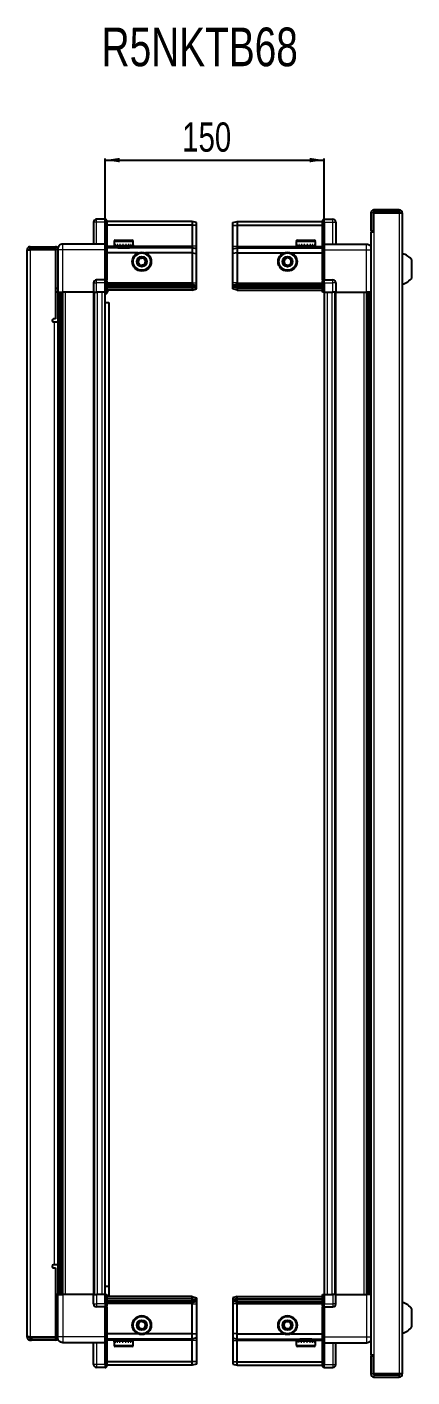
# Model space of a CAD drawing. Header units: millimetres. Extents: x 899 to 2763, y 642 to 2019.
# Drawn here: x 1712 to 1975, y 1094 to 2019 of the extents above; entities that cross this region are included whole.
import ezdxf

# ---------------------------------------------------------------- set-up
doc = ezdxf.new("R2010")
doc.units = ezdxf.units.MM
doc.layers.add('FORMAT', color=7, linetype='Continuous')
doc.styles.add('SLDTEXTSTYLE0', font='TXT', dxfattribs={"width": 0.75})
doc.dimstyles.new('SLDDIMSTYLE0', dxfattribs={"dimtxt": 20, "dimasz": 10, "dimexe": 0, "dimexo": 0.0625, "dimgap": 5, "dimtad": 2, "dimdec": 1, "dimrnd": 1e-09, "dimzin": 12, "dimdsep": 46, "dimtxsty": 'SLDTEXTSTYLE0', "dimsah": 1, "dimcen": 0.09, "dimadec": 0, "dimazin": 3, "dimtfac": 1, "dimtofl": 0, "dimtmove": 0, "dimatfit": 3, "dimfxl": 0, "dimfrac": 2, "dimtolj": 1, "dimtzin": 12, "dimarcsym": 0})

# ---------------------------------------------------------------- blocks, each defined once
blk = doc.blocks.new('_D_4')
at = {"layer": 'FORMAT'}
for p, q in [((1764.9, 1836.94), (1764.9, 1928.43)), ((1764.9, 1927.43), (1914.9, 1927.43)), ((1914.9, 1836.94), (1914.9, 1928.43))]:
    blk.add_line(p, q, dxfattribs=at)
for points in [[(1764.9, 1927.43), (1774.9, 1925.9), (1774.9, 1928.97)], [(1914.9, 1927.43), (1904.9, 1928.97), (1904.9, 1925.9)]]:
    blk.add_solid(points, dxfattribs=at)
at = {"layer": 'FORMAT', "insert": (1817.73, 1953.22), "char_height": 20, "attachment_point": 1, "style": 'SLDTEXTSTYLE0'}
blk.add_mtext('150', dxfattribs=at)

msp = doc.modelspace()

# ---------------------------------------------------------------- linework, layer by layer
at = {"color": 7, "linetype": 'Continuous', "lineweight": 25}
for p, q in [((1765.05, 1886.93), (1759.05, 1886.93)), ((1765.05, 1886.93), (1765.38, 1886.93)), ((1765.05, 1886.93), (1765.05, 1884.93)), ((1766.25, 1886.43), (1765.38, 1886.93)), ((1766.25, 1884.93), (1766.25, 1886.43)), ((1824.55, 1885.43), (1766.25, 1885.43)), ((1824.55, 1885.43), (1824.55, 1882.93)), ((1827.55, 1884.63), (1824.55, 1885.43)), ((1852.25, 1884.63), (1855.25, 1885.43)), ((1855.25, 1885.43), (1855.25, 1882.93)), ((1855.25, 1885.43), (1913.55, 1885.43)), ((1914.41, 1886.93), (1913.55, 1886.43)), ((1914.41, 1886.93), (1913.55, 1886.43)), ((1913.55, 1886.43), (1913.55, 1884.93)), ((1914.75, 1886.93), (1914.41, 1886.93)), ((1914.75, 1886.93), (1914.41, 1886.93)), ((1914.75, 1884.93), (1914.75, 1886.93)), ((1914.75, 1886.93), (1914.75, 1886.93)), ((1914.75, 1886.93), (1920.75, 1886.93)), ((1946.75, 1891.33), (1946.75, 1878.93)), ((1948.25, 1891.33), (1948.25, 1878.93)), ((1948.75, 1878.43), (1948.75, 1891.33)), ((1948.75, 1891.33), (1966.15, 1891.33)), ((1966.15, 1893.43), (1948.85, 1893.43)), ((1966.15, 1891.93), (1948.85, 1891.93)), ((1966.15, 1891.93), (1966.15, 1893.43)), ((1966.15, 1891.33), (1968.25, 1891.33)), ((1968.25, 1891.33), (1968.25, 1096.53)), ((1757.05, 1884.93), (1757.05, 1869.93)), ((1765.05, 1870.13), (1765.05, 1884.93)), ((1765.05, 1870.13), (1765.05, 1884.93)), ((1766.25, 1884.93), (1766.25, 1870.13)), ((1824.55, 1882.93), (1766.25, 1882.93)), ((1824.55, 1882.93), (1824.55, 1868.43)), ((1827.55, 1882.78), (1824.55, 1882.93)), ((1827.55, 1882.78), (1827.55, 1884.63)), ((1827.55, 1868.43), (1827.55, 1882.78)), ((1852.25, 1882.78), (1852.25, 1884.63)), ((1852.25, 1882.78), (1855.25, 1882.93)), ((1852.25, 1868.43), (1852.25, 1882.78)), ((1855.25, 1882.93), (1855.25, 1868.43)), ((1855.25, 1882.93), (1913.55, 1882.93)), ((1913.55, 1870.13), (1913.55, 1884.93)), ((1914.75, 1884.93), (1914.75, 1870.13)), ((1922.75, 1884.93), (1922.75, 1869.93)), ((1946.65, 1878.43), (1946.65, 1109.43)), ((1946.65, 1878.43), (1948.75, 1878.43)), ((1946.75, 1878.93), (1948.25, 1878.93)), ((1713.65, 1866.68), (1713.65, 1868.18)), ((1713.65, 1868.18), (1714.55, 1868.18)), ((1714.55, 1866.68), (1714.55, 1868.18)), ((1714.55, 1868.18), (1731.05, 1868.18)), ((1731.05, 1866.68), (1731.05, 1868.18)), ((1765.05, 1869.93), (1736.05, 1869.93)), ((1765.05, 1869.93), (1765.05, 1870.13)), ((1765.05, 1869.93), (1766.25, 1869.93)), ((1765.05, 1865.93), (1765.05, 1869.93)), ((1766.25, 1870.13), (1766.25, 1869.93)), ((1766.25, 1869.93), (1766.25, 1865.93)), ((1824.55, 1867.43), (1766.25, 1867.43)), ((1771.05, 1871.83), (1771.05, 1869.43)), ((1771.05, 1869.43), (1771.05, 1868.93)), ((1771.05, 1868.93), (1771.18, 1868.93)), ((1771.37, 1869.43), (1771.18, 1869.43)), ((1771.18, 1869.43), (1771.18, 1868.93)), ((1771.18, 1868.93), (1771.37, 1868.93)), ((1771.37, 1869.43), (1771.37, 1868.93)), ((1771.37, 1868.93), (1771.9, 1868.93)), ((1771.85, 1872.63), (1779.02, 1872.63)), ((1772.3, 1869.43), (1771.9, 1869.43)), ((1771.9, 1869.43), (1771.9, 1868.93)), ((1771.9, 1868.93), (1772.3, 1868.93)), ((1772.3, 1869.43), (1772.3, 1868.93)), ((1772.3, 1868.93), (1773.17, 1868.93)), ((1773.15, 1868.93), (1773.15, 1868.83)), ((1773.15, 1868.83), (1781.95, 1868.83)), ((1773.74, 1869.43), (1773.17, 1869.43)), ((1773.17, 1869.43), (1773.17, 1868.93)), ((1773.17, 1868.93), (1773.74, 1868.93)), ((1773.55, 1868.43), (1774.24, 1867.95)), ((1773.55, 1868.43), (1778.58, 1868.43)), ((1774.24, 1867.95), (1773.55, 1867.47)), ((1773.55, 1867.47), (1773.55, 1867.43)), ((1773.55, 1867.47), (1778.58, 1867.47)), ((1773.74, 1869.43), (1773.74, 1868.93)), ((1773.74, 1868.93), (1774.87, 1868.93)), ((1774.24, 1867.95), (1778.4, 1867.95)), ((1775.56, 1869.43), (1774.87, 1869.43)), ((1774.87, 1869.43), (1774.87, 1868.93)), ((1774.87, 1868.93), (1775.56, 1868.93)), ((1775.56, 1869.43), (1775.56, 1868.93)), ((1775.56, 1868.93), (1776.83, 1868.93)), ((1777.57, 1869.43), (1776.83, 1869.43)), ((1776.83, 1869.43), (1776.83, 1868.93)), ((1776.83, 1868.93), (1777.06, 1868.93)), ((1777.06, 1869.43), (1777.06, 1868.93)), ((1777.56, 1869.43), (1777.56, 1868.93)), ((1777.56, 1868.93), (1777.57, 1868.93)), ((1777.57, 1869.43), (1777.57, 1868.93)), ((1777.57, 1868.93), (1778.86, 1868.93)), ((1778.4, 1867.95), (1780.86, 1867.95)), ((1778.58, 1868.43), (1781.55, 1868.43)), ((1778.58, 1867.47), (1781.55, 1867.47)), ((1779.58, 1869.43), (1778.86, 1869.43)), ((1778.86, 1869.43), (1778.86, 1868.93)), ((1778.92, 1869.43), (1778.92, 1868.93)), ((1778.92, 1868.93), (1779.58, 1868.93)), ((1779.02, 1872.63), (1783.25, 1872.63)), ((1779.58, 1869.43), (1779.58, 1868.93)), ((1779.58, 1868.93), (1780.77, 1868.93)), ((1781.39, 1869.43), (1780.77, 1869.43)), ((1780.77, 1869.43), (1780.77, 1868.93)), ((1780.77, 1868.93), (1781.39, 1868.93)), ((1780.86, 1867.95), (1781.55, 1868.43)), ((1781.55, 1867.47), (1780.86, 1867.95)), ((1781.39, 1869.43), (1781.39, 1868.93)), ((1781.39, 1868.93), (1782.35, 1868.93)), ((1781.55, 1867.43), (1781.55, 1867.47)), ((1781.95, 1868.83), (1781.95, 1868.93)), ((1782.82, 1869.43), (1782.35, 1869.43)), ((1782.35, 1869.43), (1782.35, 1868.93)), ((1782.35, 1868.93), (1782.82, 1868.93)), ((1782.82, 1869.43), (1782.82, 1868.93)), ((1782.82, 1868.93), (1783.47, 1868.93)), ((1783.74, 1869.43), (1783.47, 1869.43)), ((1783.47, 1869.43), (1783.47, 1868.93)), ((1783.47, 1868.93), (1783.74, 1868.93)), ((1783.74, 1869.43), (1783.74, 1868.93)), ((1783.74, 1868.93), (1784.01, 1868.93)), ((1784.05, 1869.43), (1784.01, 1869.43)), ((1784.01, 1869.43), (1784.01, 1868.93)), ((1784.01, 1868.93), (1784.05, 1868.93)), ((1784.05, 1869.43), (1784.05, 1871.83)), ((1784.05, 1869.43), (1784.05, 1868.93)), ((1824.55, 1868.43), (1824.55, 1867.43)), ((1824.55, 1867.43), (1824.55, 1863.93)), ((1827.55, 1866.63), (1824.55, 1867.43)), ((1827.55, 1866.63), (1827.55, 1868.43)), ((1852.25, 1866.63), (1852.25, 1868.43)), ((1852.25, 1866.63), (1855.25, 1867.43)), ((1855.25, 1868.43), (1855.25, 1867.43)), ((1855.25, 1867.43), (1855.25, 1863.93)), ((1855.25, 1867.43), (1913.55, 1867.43)), ((1895.75, 1871.83), (1895.75, 1868.93)), ((1895.75, 1868.93), (1895.79, 1868.93)), ((1895.91, 1869.43), (1895.79, 1869.43)), ((1895.79, 1869.43), (1895.79, 1868.93)), ((1895.79, 1868.93), (1895.91, 1868.93)), ((1895.91, 1869.43), (1895.91, 1868.93)), ((1895.91, 1868.93), (1896.32, 1868.93)), ((1896.66, 1869.43), (1896.32, 1869.43)), ((1896.32, 1869.43), (1896.32, 1868.93)), ((1896.32, 1868.93), (1896.66, 1868.93)), ((1896.55, 1872.63), (1907.95, 1872.63)), ((1896.66, 1869.43), (1896.66, 1868.93)), ((1896.66, 1868.93), (1897.43, 1868.93)), ((1897.95, 1869.43), (1897.43, 1869.43)), ((1897.43, 1869.43), (1897.43, 1868.93)), ((1897.43, 1868.93), (1897.95, 1868.93)), ((1897.85, 1868.93), (1897.85, 1868.83)), ((1897.85, 1868.83), (1906.65, 1868.83)), ((1897.95, 1869.43), (1897.95, 1868.93)), ((1897.95, 1868.93), (1899.01, 1868.93)), ((1898.25, 1868.43), (1898.94, 1867.95)), ((1898.25, 1868.43), (1906.25, 1868.43)), ((1898.94, 1867.95), (1898.25, 1867.47)), ((1898.25, 1867.47), (1898.25, 1867.43)), ((1898.25, 1867.47), (1906.25, 1867.47)), ((1898.94, 1867.95), (1905.56, 1867.95)), ((1899.67, 1869.43), (1899.01, 1869.43)), ((1899.01, 1869.43), (1899.01, 1868.93)), ((1899.01, 1868.93), (1899.67, 1868.93)), ((1899.67, 1869.43), (1899.67, 1868.93)), ((1899.67, 1868.93), (1900.91, 1868.93)), ((1901.64, 1869.43), (1900.91, 1869.43)), ((1900.91, 1869.43), (1900.91, 1868.93)), ((1900.91, 1868.93), (1901.34, 1868.93)), ((1901.34, 1869.43), (1901.34, 1868.93)), ((1901.64, 1869.43), (1901.64, 1868.93)), ((1901.64, 1868.93), (1902.94, 1868.93)), ((1903.67, 1869.43), (1902.94, 1869.43)), ((1902.94, 1869.43), (1902.94, 1868.93)), ((1903.21, 1869.43), (1903.21, 1868.93)), ((1903.21, 1868.93), (1903.67, 1868.93)), ((1903.67, 1869.43), (1903.67, 1868.93)), ((1903.67, 1868.93), (1904.9, 1868.93)), ((1905.56, 1869.43), (1904.9, 1869.43)), ((1904.9, 1869.43), (1904.9, 1868.93)), ((1904.9, 1868.93), (1905.56, 1868.93)), ((1905.56, 1869.43), (1905.56, 1868.93)), ((1905.56, 1868.93), (1906.61, 1868.93)), ((1905.56, 1867.95), (1906.25, 1868.43)), ((1906.25, 1867.47), (1905.56, 1867.95)), ((1906.25, 1867.43), (1906.25, 1867.47)), ((1907.13, 1869.43), (1906.61, 1869.43)), ((1906.61, 1869.43), (1906.61, 1868.93)), ((1906.61, 1868.93), (1907.13, 1868.93)), ((1906.65, 1868.83), (1906.65, 1868.93)), ((1907.13, 1869.43), (1907.13, 1868.93)), ((1907.13, 1868.93), (1907.88, 1868.93)), ((1908.22, 1869.43), (1907.88, 1869.43)), ((1907.88, 1869.43), (1907.88, 1868.93)), ((1907.88, 1868.93), (1908.22, 1868.93)), ((1908.22, 1869.43), (1908.22, 1868.93)), ((1908.22, 1868.93), (1908.61, 1868.93)), ((1908.72, 1869.43), (1908.61, 1869.43)), ((1908.61, 1869.43), (1908.61, 1868.93)), ((1908.61, 1868.93), (1908.72, 1868.93)), ((1908.72, 1869.43), (1908.72, 1868.93)), ((1908.72, 1868.93), (1908.75, 1868.93)), ((1908.75, 1868.93), (1908.75, 1871.83)), ((1913.55, 1869.93), (1913.55, 1870.13)), ((1914.75, 1869.93), (1913.55, 1869.93)), ((1913.55, 1865.93), (1913.55, 1869.93)), ((1914.75, 1870.13), (1914.75, 1869.93)), ((1914.75, 1869.93), (1914.75, 1865.93)), ((1914.75, 1869.93), (1943.75, 1869.93)), ((1713.05, 1866.08), (1711.55, 1866.08)), ((1711.55, 1865.58), (1711.55, 1866.08)), ((1711.55, 1122.28), (1711.55, 1865.58)), ((1713.65, 1866.68), (1714.55, 1866.68)), ((1713.65, 1866.18), (1731.05, 1866.18)), ((1714.55, 1866.68), (1731.05, 1866.68)), ((1732.55, 1866.18), (1731.05, 1866.18)), ((1731.05, 1866.18), (1731.05, 1818.68)), ((1732.55, 1865.93), (1732.55, 1836.93)), ((1765.05, 1845.63), (1765.05, 1865.93)), ((1766.25, 1865.93), (1766.25, 1845.63)), ((1787.55, 1863.93), (1766.25, 1863.93)), ((1824.55, 1863.93), (1792.55, 1863.93)), ((1824.55, 1863.93), (1824.55, 1843.43)), ((1824.55, 1863.93), (1827.55, 1863.6)), ((1827.55, 1863.6), (1827.55, 1866.63)), ((1827.55, 1843.43), (1827.55, 1863.6)), ((1852.25, 1863.6), (1852.25, 1866.63)), ((1855.25, 1863.93), (1852.25, 1863.6)), ((1852.25, 1843.43), (1852.25, 1863.6)), ((1855.25, 1863.93), (1855.25, 1843.43)), ((1855.25, 1863.93), (1887.25, 1863.93)), ((1892.25, 1863.93), (1913.55, 1863.93)), ((1913.55, 1845.63), (1913.55, 1865.93)), ((1914.75, 1865.93), (1914.75, 1845.63)), ((1974.85, 1846.93), (1974.85, 1858.93)), ((1731.05, 1839.68), (1732.55, 1839.68)), ((1757.05, 1843.43), (1757.05, 1836.93)), ((1765.05, 1845.43), (1759.05, 1845.43)), ((1765.05, 1845.43), (1765.05, 1845.63)), ((1765.05, 1845.43), (1765.05, 1843.43)), ((1765.05, 1845.43), (1766.25, 1845.43)), ((1765.05, 1836.93), (1765.05, 1843.43)), ((1765.05, 1836.93), (1765.05, 1843.43)), ((1765.38, 1836.93), (1765.38, 1843.43)), ((1766.25, 1845.63), (1766.25, 1845.43)), ((1766.25, 1844.76), (1766.25, 1845.43)), ((1766.25, 1844.76), (1766.25, 1836.93)), ((1824.55, 1842.43), (1766.25, 1842.43)), ((1824.55, 1841.43), (1766.25, 1841.43)), ((1824.55, 1839.93), (1766.25, 1839.93)), ((1824.55, 1843.43), (1824.55, 1842.43)), ((1824.55, 1842.43), (1824.55, 1841.43)), ((1824.55, 1842.43), (1827.55, 1841.63)), ((1824.55, 1841.43), (1824.55, 1839.93)), ((1824.55, 1841.43), (1827.55, 1840.89)), ((1824.55, 1839.93), (1827.55, 1840.39)), ((1824.55, 1839.93), (1824.55, 1838.43)), ((1824.55, 1838.43), (1827.55, 1839.24)), ((1827.55, 1841.63), (1827.55, 1843.43)), ((1827.55, 1840.89), (1827.55, 1841.63)), ((1827.55, 1840.39), (1827.55, 1840.89)), ((1827.55, 1839.24), (1827.55, 1840.39)), ((1852.25, 1841.63), (1852.25, 1843.43)), ((1855.25, 1842.43), (1852.25, 1841.63)), ((1852.25, 1840.89), (1852.25, 1841.63)), ((1855.25, 1841.43), (1852.25, 1840.89)), ((1852.25, 1840.39), (1852.25, 1840.89)), ((1852.25, 1839.24), (1852.25, 1840.39)), ((1855.25, 1839.93), (1852.25, 1840.39)), ((1855.25, 1838.43), (1852.25, 1839.24)), ((1855.25, 1843.43), (1855.25, 1842.43)), ((1855.25, 1842.43), (1855.25, 1841.43)), ((1855.25, 1842.43), (1913.55, 1842.43)), ((1855.25, 1841.43), (1855.25, 1839.93)), ((1855.25, 1841.43), (1913.55, 1841.43)), ((1855.25, 1839.93), (1855.25, 1838.43)), ((1855.25, 1839.93), (1913.55, 1839.93)), ((1913.55, 1845.43), (1913.55, 1845.63)), ((1914.75, 1845.43), (1913.55, 1845.43)), ((1913.55, 1845.43), (1913.55, 1844.76)), ((1913.55, 1836.93), (1913.55, 1844.76)), ((1914.41, 1843.43), (1914.41, 1836.93)), ((1914.75, 1845.63), (1914.75, 1845.43)), ((1914.75, 1843.43), (1914.75, 1845.43)), ((1914.75, 1845.43), (1920.75, 1845.43)), ((1914.75, 1843.43), (1914.75, 1845.43)), ((1914.75, 1843.43), (1914.75, 1836.93)), ((1922.75, 1843.43), (1922.75, 1836.93)), ((1732.55, 1836.93), (1731.05, 1836.93)), ((1733.2, 1150.93), (1733.2, 1836.93)), ((1734.99, 1836.93), (1734.99, 1150.93)), ((1735.03, 1836.93), (1735.03, 1150.93)), ((1757.05, 1836.93), (1736.05, 1836.93)), ((1757.05, 1836.93), (1759.05, 1836.93)), ((1757.7, 1150.93), (1757.7, 1836.93)), ((1765.05, 1836.93), (1759.05, 1836.93)), ((1764.9, 1150.93), (1764.9, 1836.93)), ((1764.9, 1829.93), (1767.4, 1829.93)), ((1765.05, 1836.93), (1765.38, 1836.93)), ((1765.05, 1836.93), (1765.05, 1836.93)), ((1766.25, 1836.93), (1765.38, 1836.93)), ((1765.38, 1836.93), (1765.38, 1836.93)), ((1824.55, 1838.43), (1766.25, 1838.43)), ((1767.4, 1829.93), (1767.4, 1156.43)), ((1855.25, 1838.43), (1913.55, 1838.43)), ((1914.41, 1836.93), (1913.55, 1836.93)), ((1914.75, 1836.93), (1914.41, 1836.93)), ((1914.75, 1836.93), (1920.75, 1836.93)), ((1914.9, 1836.93), (1914.9, 1150.93)), ((1922.75, 1836.93), (1920.75, 1836.93)), ((1922.1, 1836.93), (1922.1, 1150.93)), ((1922.75, 1836.93), (1943.75, 1836.93)), ((1944.77, 1150.93), (1944.77, 1836.93)), ((1944.81, 1150.93), (1944.81, 1836.93)), ((1946.6, 1836.93), (1946.6, 1150.93)), ((1731.05, 1818.68), (1729.7, 1818.68)), ((1729.7, 1816.68), (1730.45, 1816.68)), ((1730.45, 1816.68), (1732.55, 1816.68)), ((1732.55, 1816.68), (1732.55, 1171.18)), ((1730.45, 1171.18), (1729.7, 1171.18)), ((1729.7, 1169.18), (1731.05, 1169.18)), ((1732.55, 1171.18), (1730.45, 1171.18)), ((1731.05, 1169.18), (1731.05, 1121.68)), ((1767.4, 1156.43), (1764.9, 1156.43)), ((1767.4, 1156.43), (1767.4, 1149.43)), ((1732.55, 1150.93), (1731.05, 1150.93)), ((1732.55, 1148.18), (1731.05, 1148.18)), ((1732.55, 1121.93), (1732.55, 1150.93)), ((1757.05, 1150.93), (1736.05, 1150.93)), ((1757.05, 1144.43), (1757.05, 1150.93)), ((1757.05, 1150.93), (1759.05, 1150.93)), ((1765.05, 1150.93), (1759.05, 1150.93)), ((1765.05, 1144.43), (1765.05, 1150.93)), ((1765.05, 1150.93), (1765.38, 1150.93)), ((1765.38, 1144.43), (1765.38, 1150.93)), ((1765.38, 1150.93), (1766.25, 1150.93)), ((1766.25, 1150.93), (1766.25, 1143.11)), ((1824.55, 1149.43), (1766.25, 1149.43)), ((1824.55, 1147.93), (1766.25, 1147.93)), ((1824.55, 1146.43), (1766.25, 1146.43)), ((1824.55, 1147.93), (1824.55, 1149.43)), ((1824.55, 1149.43), (1827.55, 1148.63)), ((1824.55, 1146.43), (1824.55, 1147.93)), ((1824.55, 1147.93), (1827.55, 1147.48)), ((1824.55, 1146.43), (1827.55, 1146.98)), ((1824.55, 1145.43), (1824.55, 1146.43)), ((1824.55, 1145.43), (1827.55, 1146.24)), ((1827.55, 1148.63), (1827.55, 1147.48)), ((1827.55, 1147.48), (1827.55, 1146.98)), ((1827.55, 1146.98), (1827.55, 1146.24)), ((1827.55, 1146.24), (1827.55, 1144.43)), ((1855.25, 1149.43), (1852.25, 1148.63)), ((1852.25, 1148.63), (1852.25, 1147.48)), ((1855.25, 1147.93), (1852.25, 1147.48)), ((1852.25, 1147.48), (1852.25, 1146.98)), ((1855.25, 1146.43), (1852.25, 1146.98)), ((1852.25, 1146.98), (1852.25, 1146.24)), ((1855.25, 1145.43), (1852.25, 1146.24)), ((1852.25, 1146.24), (1852.25, 1144.43)), ((1855.25, 1147.93), (1855.25, 1149.43)), ((1855.25, 1149.43), (1913.55, 1149.43)), ((1855.25, 1146.43), (1855.25, 1147.93)), ((1855.25, 1147.93), (1913.55, 1147.93)), ((1855.25, 1146.43), (1913.55, 1146.43)), ((1855.25, 1145.43), (1855.25, 1146.43)), ((1913.55, 1143.11), (1913.55, 1150.93)), ((1913.55, 1150.93), (1914.41, 1150.93)), ((1914.41, 1150.93), (1914.41, 1150.93)), ((1914.41, 1150.93), (1914.41, 1144.43)), ((1914.75, 1150.93), (1914.41, 1150.93)), ((1914.75, 1150.93), (1914.75, 1144.43)), ((1914.75, 1150.93), (1914.75, 1150.93)), ((1914.75, 1150.93), (1914.75, 1144.43)), ((1914.75, 1150.93), (1920.75, 1150.93)), ((1922.75, 1150.93), (1920.75, 1150.93)), ((1922.75, 1144.43), (1922.75, 1150.93)), ((1922.75, 1150.93), (1943.75, 1150.93)), ((1765.05, 1142.43), (1759.05, 1142.43)), ((1765.05, 1144.43), (1765.05, 1142.43)), ((1765.05, 1144.43), (1765.05, 1142.43)), ((1765.05, 1142.43), (1766.25, 1142.43)), ((1765.05, 1142.23), (1765.05, 1142.43)), ((1765.05, 1121.93), (1765.05, 1142.23)), ((1824.55, 1145.43), (1766.25, 1145.43)), ((1766.25, 1142.43), (1766.25, 1143.11)), ((1766.25, 1142.43), (1766.25, 1142.23)), ((1766.25, 1142.23), (1766.25, 1121.93)), ((1824.55, 1144.43), (1824.55, 1145.43)), ((1824.55, 1123.93), (1824.55, 1144.43)), ((1827.55, 1144.43), (1827.55, 1124.27)), ((1852.25, 1144.43), (1852.25, 1124.27)), ((1855.25, 1145.43), (1913.55, 1145.43)), ((1855.25, 1144.43), (1855.25, 1145.43)), ((1855.25, 1123.93), (1855.25, 1144.43)), ((1913.55, 1143.11), (1913.55, 1142.43)), ((1914.75, 1142.43), (1913.55, 1142.43)), ((1913.55, 1142.23), (1913.55, 1142.43)), ((1913.55, 1121.93), (1913.55, 1142.23)), ((1914.75, 1142.43), (1914.75, 1144.43)), ((1914.75, 1142.43), (1914.75, 1142.23)), ((1914.75, 1142.43), (1920.75, 1142.43)), ((1914.75, 1142.23), (1914.75, 1121.93)), ((1974.85, 1128.93), (1974.85, 1140.93)), ((1711.55, 1121.78), (1711.55, 1122.28)), ((1713.05, 1121.78), (1711.55, 1121.78)), ((1731.05, 1121.68), (1713.65, 1121.68)), ((1713.65, 1121.18), (1713.65, 1119.68)), ((1713.65, 1121.18), (1714.55, 1121.18)), ((1713.65, 1119.68), (1714.55, 1119.68)), ((1714.55, 1121.18), (1714.55, 1119.68)), ((1731.05, 1121.18), (1714.55, 1121.18)), ((1731.05, 1119.68), (1714.55, 1119.68)), ((1731.05, 1121.68), (1732.55, 1121.68)), ((1731.05, 1121.18), (1731.05, 1119.68)), ((1765.05, 1117.93), (1765.05, 1121.93)), ((1787.55, 1123.93), (1766.25, 1123.93)), ((1766.25, 1121.93), (1766.25, 1117.93)), ((1824.55, 1120.43), (1766.25, 1120.43)), ((1771.05, 1118.93), (1771.05, 1116.03)), ((1771.14, 1118.93), (1771.05, 1118.93)), ((1771.14, 1118.43), (1771.14, 1118.93)), ((1771.31, 1118.93), (1771.14, 1118.93)), ((1771.14, 1118.43), (1771.31, 1118.43)), ((1771.31, 1118.43), (1771.31, 1118.93)), ((1771.8, 1118.93), (1771.31, 1118.93)), ((1771.8, 1118.43), (1771.8, 1118.93)), ((1772.18, 1118.93), (1771.8, 1118.93)), ((1771.8, 1118.43), (1772.18, 1118.43)), ((1772.18, 1118.43), (1772.18, 1118.93)), ((1773.02, 1118.93), (1772.18, 1118.93)), ((1773.02, 1118.43), (1773.02, 1118.93)), ((1773.58, 1118.93), (1773.02, 1118.93)), ((1773.02, 1118.43), (1773.58, 1118.43)), ((1773.15, 1119.03), (1773.15, 1118.93)), ((1778.55, 1119.03), (1773.15, 1119.03)), ((1773.55, 1120.43), (1773.55, 1120.4)), ((1773.55, 1120.4), (1774.24, 1119.92)), ((1773.65, 1120.4), (1773.55, 1120.4)), ((1774.24, 1119.92), (1773.55, 1119.43)), ((1773.65, 1119.43), (1773.55, 1119.43)), ((1773.58, 1118.43), (1773.58, 1118.93)), ((1774.68, 1118.93), (1773.58, 1118.93)), ((1781.55, 1120.4), (1773.65, 1120.4)), ((1781.55, 1119.43), (1773.65, 1119.43)), ((1774.32, 1119.92), (1774.24, 1119.92)), ((1780.86, 1119.92), (1774.32, 1119.92)), ((1774.68, 1118.43), (1774.68, 1118.93)), ((1775.36, 1118.93), (1774.68, 1118.93)), ((1774.68, 1118.43), (1775.36, 1118.43)), ((1775.36, 1118.43), (1775.36, 1118.93)), ((1776.63, 1118.93), (1775.36, 1118.93)), ((1776.63, 1118.43), (1776.63, 1118.93)), ((1776.92, 1118.93), (1776.63, 1118.93)), ((1776.63, 1118.43), (1777.36, 1118.43)), ((1776.92, 1118.43), (1776.92, 1118.93)), ((1777.36, 1118.43), (1777.36, 1118.93)), ((1778.66, 1118.93), (1777.36, 1118.93)), ((1781.95, 1119.03), (1778.55, 1119.03)), ((1778.66, 1118.43), (1778.66, 1118.93)), ((1778.66, 1118.43), (1779.38, 1118.43)), ((1778.79, 1118.43), (1778.79, 1118.93)), ((1779.38, 1118.93), (1778.79, 1118.93)), ((1779.38, 1118.43), (1779.38, 1118.93)), ((1780.58, 1118.93), (1779.38, 1118.93)), ((1780.58, 1118.43), (1780.58, 1118.93)), ((1781.22, 1118.93), (1780.58, 1118.93)), ((1780.58, 1118.43), (1781.22, 1118.43)), ((1780.86, 1119.92), (1781.55, 1120.4)), ((1781.55, 1119.43), (1780.86, 1119.92)), ((1781.22, 1118.43), (1781.22, 1118.93)), ((1782.21, 1118.93), (1781.22, 1118.93)), ((1781.55, 1120.4), (1781.55, 1120.43)), ((1781.95, 1118.93), (1781.95, 1119.03)), ((1782.21, 1118.43), (1782.21, 1118.93)), ((1782.7, 1118.93), (1782.21, 1118.93)), ((1782.21, 1118.43), (1782.7, 1118.43)), ((1782.7, 1118.43), (1782.7, 1118.93)), ((1783.38, 1118.93), (1782.7, 1118.93)), ((1783.38, 1118.43), (1783.38, 1118.93)), ((1783.67, 1118.93), (1783.38, 1118.93)), ((1783.38, 1118.43), (1783.67, 1118.43)), ((1783.67, 1118.43), (1783.67, 1118.93)), ((1783.98, 1118.93), (1783.67, 1118.93)), ((1783.98, 1118.43), (1783.98, 1118.93)), ((1784.05, 1118.93), (1783.98, 1118.93)), ((1783.98, 1118.43), (1784.05, 1118.43)), ((1784.05, 1116.03), (1784.05, 1118.93)), ((1784.05, 1118.43), (1784.05, 1118.93)), ((1784.05, 1118.93), (1784.05, 1118.93)), ((1824.55, 1123.93), (1792.55, 1123.93)), ((1824.55, 1123.93), (1827.55, 1124.27)), ((1824.55, 1120.43), (1824.55, 1123.93)), ((1827.55, 1121.24), (1824.55, 1120.43)), ((1824.55, 1119.43), (1824.55, 1120.43)), ((1824.55, 1104.93), (1824.55, 1119.43)), ((1827.55, 1124.27), (1827.55, 1121.24)), ((1827.55, 1121.24), (1827.55, 1119.43)), ((1827.55, 1119.43), (1827.55, 1105.09)), ((1855.25, 1123.93), (1852.25, 1124.27)), ((1852.25, 1124.27), (1852.25, 1121.24)), ((1852.25, 1121.24), (1855.25, 1120.43)), ((1852.25, 1121.24), (1852.25, 1119.43)), ((1852.25, 1119.43), (1852.25, 1105.09)), ((1855.25, 1123.93), (1887.25, 1123.93)), ((1855.25, 1120.43), (1855.25, 1123.93)), ((1855.25, 1120.43), (1913.55, 1120.43)), ((1855.25, 1119.43), (1855.25, 1120.43)), ((1855.25, 1104.93), (1855.25, 1119.43)), ((1892.25, 1123.93), (1913.55, 1123.93)), ((1895.75, 1118.93), (1895.75, 1116.03)), ((1895.77, 1118.93), (1895.75, 1118.93)), ((1895.77, 1118.43), (1895.77, 1118.93)), ((1895.86, 1118.93), (1895.77, 1118.93)), ((1895.77, 1118.43), (1895.86, 1118.43)), ((1895.86, 1118.43), (1895.86, 1118.93)), ((1896.24, 1118.93), (1895.86, 1118.93)), ((1896.24, 1118.43), (1896.24, 1118.93)), ((1896.56, 1118.93), (1896.24, 1118.93)), ((1896.24, 1118.43), (1896.56, 1118.43)), ((1896.56, 1118.43), (1896.56, 1118.93)), ((1897.29, 1118.93), (1896.56, 1118.93)), ((1897.29, 1118.43), (1897.29, 1118.93)), ((1897.8, 1118.93), (1897.29, 1118.93)), ((1897.29, 1118.43), (1897.8, 1118.43)), ((1897.8, 1118.43), (1897.8, 1118.93)), ((1898.84, 1118.93), (1897.8, 1118.93)), ((1897.85, 1119.03), (1897.85, 1118.93)), ((1906.65, 1119.03), (1897.85, 1119.03)), ((1898.25, 1120.43), (1898.25, 1120.4)), ((1898.25, 1120.4), (1898.94, 1119.92)), ((1906.25, 1120.4), (1898.25, 1120.4)), ((1898.94, 1119.92), (1898.25, 1119.43)), ((1906.25, 1119.43), (1898.25, 1119.43)), ((1898.84, 1118.43), (1898.84, 1118.93)), ((1899.49, 1118.93), (1898.84, 1118.93)), ((1898.84, 1118.43), (1899.49, 1118.43)), ((1905.56, 1119.92), (1898.94, 1119.92)), ((1899.49, 1118.43), (1899.49, 1118.93)), ((1900.71, 1118.93), (1899.49, 1118.93)), ((1900.71, 1118.43), (1900.71, 1118.93)), ((1901.21, 1118.93), (1900.71, 1118.93)), ((1900.71, 1118.43), (1901.44, 1118.43)), ((1901.21, 1118.43), (1901.21, 1118.93)), ((1901.44, 1118.43), (1901.44, 1118.93)), ((1902.74, 1118.93), (1901.44, 1118.93)), ((1902.74, 1118.43), (1902.74, 1118.93)), ((1902.74, 1118.43), (1903.47, 1118.43)), ((1903.08, 1118.43), (1903.08, 1118.93)), ((1903.47, 1118.93), (1903.08, 1118.93)), ((1903.47, 1118.43), (1903.47, 1118.93)), ((1904.72, 1118.93), (1903.47, 1118.93)), ((1904.72, 1118.43), (1904.72, 1118.93)), ((1905.39, 1118.93), (1904.72, 1118.93)), ((1904.72, 1118.43), (1905.39, 1118.43)), ((1905.39, 1118.43), (1905.39, 1118.93)), ((1906.46, 1118.93), (1905.39, 1118.93)), ((1905.56, 1119.92), (1906.25, 1120.4)), ((1906.25, 1119.43), (1905.56, 1119.92)), ((1906.25, 1120.4), (1906.25, 1120.43)), ((1906.46, 1118.43), (1906.46, 1118.93)), ((1906.99, 1118.93), (1906.46, 1118.93)), ((1906.46, 1118.43), (1906.99, 1118.43)), ((1906.65, 1118.93), (1906.65, 1119.03)), ((1906.99, 1118.43), (1906.99, 1118.93)), ((1907.78, 1118.93), (1906.99, 1118.93)), ((1907.78, 1118.43), (1907.78, 1118.93)), ((1908.13, 1118.93), (1907.78, 1118.93)), ((1907.78, 1118.43), (1908.13, 1118.43)), ((1908.13, 1118.43), (1908.13, 1118.93)), ((1908.56, 1118.93), (1908.13, 1118.93)), ((1908.56, 1118.43), (1908.56, 1118.93)), ((1908.7, 1118.93), (1908.56, 1118.93)), ((1908.56, 1118.43), (1908.7, 1118.43)), ((1908.7, 1118.43), (1908.7, 1118.93)), ((1908.75, 1118.93), (1908.7, 1118.93)), ((1908.75, 1116.03), (1908.75, 1118.93)), ((1913.55, 1117.93), (1913.55, 1121.93)), ((1914.75, 1121.93), (1914.75, 1117.93)), ((1765.05, 1117.93), (1736.05, 1117.93)), ((1757.05, 1102.93), (1757.05, 1117.93)), ((1765.05, 1117.93), (1766.25, 1117.93)), ((1765.05, 1117.73), (1765.05, 1117.93)), ((1765.05, 1102.93), (1765.05, 1117.73)), ((1766.25, 1117.93), (1766.25, 1117.73)), ((1766.25, 1117.73), (1766.25, 1102.93)), ((1772, 1115.23), (1771.85, 1115.23)), ((1783.25, 1115.23), (1772, 1115.23)), ((1907.95, 1115.23), (1896.55, 1115.23)), ((1914.75, 1117.93), (1913.55, 1117.93)), ((1913.55, 1117.73), (1913.55, 1117.93)), ((1913.55, 1102.93), (1913.55, 1117.73)), ((1914.75, 1117.93), (1914.75, 1117.73)), ((1914.75, 1117.93), (1943.75, 1117.93)), ((1914.75, 1117.73), (1914.75, 1102.93)), ((1914.75, 1117.73), (1914.75, 1102.93)), ((1922.75, 1102.93), (1922.75, 1117.93)), ((1948.75, 1109.43), (1946.65, 1109.43)), ((1948.75, 1096.53), (1948.75, 1109.43)), ((1765.05, 1100.93), (1759.05, 1100.93)), ((1765.05, 1102.93), (1765.05, 1100.93)), ((1765.05, 1100.93), (1765.38, 1100.93)), ((1765.05, 1100.93), (1765.05, 1100.93)), ((1765.05, 1100.93), (1765.38, 1100.93)), ((1765.38, 1100.93), (1766.25, 1101.43)), ((1765.38, 1100.93), (1766.25, 1101.43)), ((1824.55, 1104.93), (1766.25, 1104.93)), ((1766.25, 1101.43), (1766.25, 1102.93)), ((1824.55, 1102.43), (1766.25, 1102.43)), ((1827.55, 1105.09), (1824.55, 1104.93)), ((1824.55, 1102.43), (1824.55, 1104.93)), ((1827.55, 1103.24), (1824.55, 1102.43)), ((1827.55, 1105.09), (1827.55, 1103.24)), ((1852.25, 1105.09), (1855.25, 1104.93)), ((1852.25, 1105.09), (1852.25, 1103.24)), ((1852.25, 1103.24), (1855.25, 1102.43)), ((1855.25, 1104.93), (1913.55, 1104.93)), ((1855.25, 1102.43), (1855.25, 1104.93)), ((1855.25, 1102.43), (1913.55, 1102.43)), ((1913.55, 1102.93), (1913.55, 1101.43)), ((1913.55, 1101.43), (1914.41, 1100.93)), ((1914.75, 1100.93), (1914.41, 1100.93)), ((1914.75, 1100.93), (1914.75, 1102.93)), ((1914.75, 1100.93), (1920.75, 1100.93)), ((1946.75, 1108.93), (1948.25, 1108.93)), ((1946.75, 1108.93), (1946.75, 1096.53)), ((1948.25, 1108.93), (1948.25, 1096.53)), ((1966.15, 1096.53), (1948.75, 1096.53)), ((1948.85, 1095.93), (1966.15, 1095.93)), ((1948.85, 1094.43), (1966.15, 1094.43)), ((1968.25, 1096.53), (1966.15, 1096.53)), ((1966.15, 1095.93), (1966.15, 1094.43))]:
    msp.add_line(p, q, dxfattribs=at)
at = {"color": 8, "linetype": 'Continuous', "lineweight": 18}
for p, q in [((1759.05, 1884.93), (1759.05, 1886.93)), ((1920.75, 1884.93), (1920.75, 1886.93)), ((1948.25, 1891.33), (1946.75, 1891.33)), ((1948.85, 1891.93), (1948.85, 1893.43)), ((1966.15, 1891.33), (1966.15, 1096.53)), ((1759.05, 1884.93), (1757.05, 1884.93)), ((1759.05, 1869.93), (1759.05, 1884.93)), ((1765.05, 1884.93), (1759.05, 1884.93)), ((1765.05, 1884.93), (1766.25, 1884.93)), ((1914.75, 1884.93), (1913.55, 1884.93)), ((1914.75, 1884.93), (1920.75, 1884.93)), ((1920.75, 1869.93), (1920.75, 1884.93)), ((1920.75, 1884.93), (1922.75, 1884.93)), ((1948.75, 1878.43), (1948.75, 1109.43)), ((1765.05, 1870.13), (1766.25, 1870.13)), ((1773.55, 1868.43), (1766.25, 1868.43)), ((1771.05, 1871.83), (1779.22, 1871.83)), ((1779.22, 1871.83), (1784.05, 1871.83)), ((1824.55, 1868.43), (1781.55, 1868.43)), ((1827.55, 1868.43), (1824.55, 1868.43)), ((1852.25, 1868.43), (1855.25, 1868.43)), ((1855.25, 1868.43), (1898.25, 1868.43)), ((1895.75, 1871.83), (1908.75, 1871.83)), ((1906.25, 1868.43), (1913.55, 1868.43)), ((1913.55, 1870.13), (1914.75, 1870.13)), ((1713.65, 1866.18), (1713.65, 1121.68)), ((1736.05, 1836.93), (1736.05, 1865.93)), ((1765.05, 1865.93), (1736.05, 1865.93)), ((1765.05, 1865.93), (1766.25, 1865.93)), ((1914.75, 1865.93), (1913.55, 1865.93)), ((1914.75, 1865.93), (1943.75, 1865.93)), ((1943.75, 1836.93), (1943.75, 1865.93)), ((1757.05, 1843.43), (1759.05, 1843.43)), ((1759.05, 1843.43), (1759.05, 1845.43)), ((1759.05, 1836.93), (1759.05, 1843.43)), ((1765.05, 1843.43), (1759.05, 1843.43)), ((1765.05, 1845.63), (1766.25, 1845.63)), ((1765.05, 1843.43), (1765.38, 1843.43)), ((1824.55, 1843.43), (1766.25, 1843.43)), ((1824.55, 1843.43), (1827.55, 1843.43)), ((1855.25, 1843.43), (1852.25, 1843.43)), ((1855.25, 1843.43), (1913.55, 1843.43)), ((1913.55, 1845.63), (1914.75, 1845.63)), ((1914.75, 1843.43), (1914.41, 1843.43)), ((1914.75, 1843.43), (1920.75, 1843.43)), ((1920.75, 1843.43), (1920.75, 1845.43)), ((1920.75, 1836.93), (1920.75, 1843.43)), ((1922.75, 1843.43), (1920.75, 1843.43)), ((1732.55, 1816.68), (1732.55, 1836.93)), ((1733.78, 1836.93), (1733.78, 1150.93)), ((1736.23, 1150.93), (1736.23, 1836.93)), ((1737.65, 1836.93), (1737.65, 1150.93)), ((1757.05, 1150.93), (1757.05, 1836.93)), ((1759.7, 1150.93), (1759.7, 1836.93)), ((1762.9, 1150.93), (1762.9, 1836.93)), ((1765.05, 1836.93), (1765.38, 1836.93)), ((1916.9, 1836.93), (1916.9, 1150.93)), ((1920.1, 1836.93), (1920.1, 1150.93)), ((1922.75, 1836.93), (1922.75, 1150.93)), ((1942.15, 1150.93), (1942.15, 1836.93)), ((1943.56, 1836.93), (1943.56, 1150.93)), ((1946.01, 1150.93), (1946.01, 1836.93)), ((1730.45, 1171.18), (1730.45, 1816.68)), ((1732.55, 1150.93), (1732.55, 1171.18)), ((1736.05, 1150.93), (1736.05, 1121.93)), ((1759.05, 1150.93), (1759.05, 1144.43)), ((1914.75, 1150.93), (1914.41, 1150.93)), ((1920.75, 1150.93), (1920.75, 1144.43)), ((1943.75, 1150.93), (1943.75, 1121.93)), ((1757.05, 1144.43), (1759.05, 1144.43)), ((1759.05, 1144.43), (1759.05, 1142.43)), ((1765.05, 1144.43), (1759.05, 1144.43)), ((1765.05, 1144.43), (1765.38, 1144.43)), ((1766.25, 1142.23), (1765.05, 1142.23)), ((1824.55, 1144.43), (1766.25, 1144.43)), ((1824.55, 1144.43), (1827.55, 1144.43)), ((1855.25, 1144.43), (1852.25, 1144.43)), ((1855.25, 1144.43), (1913.55, 1144.43)), ((1914.75, 1142.23), (1913.55, 1142.23)), ((1914.75, 1144.43), (1914.41, 1144.43)), ((1914.75, 1144.43), (1920.75, 1144.43)), ((1922.75, 1144.43), (1920.75, 1144.43)), ((1920.75, 1144.43), (1920.75, 1142.43)), ((1765.05, 1121.93), (1736.05, 1121.93)), ((1765.05, 1121.93), (1766.25, 1121.93)), ((1773.55, 1119.43), (1766.25, 1119.43)), ((1824.55, 1119.43), (1781.55, 1119.43)), ((1827.55, 1119.43), (1824.55, 1119.43)), ((1852.25, 1119.43), (1855.25, 1119.43)), ((1855.25, 1119.43), (1898.25, 1119.43)), ((1906.25, 1119.43), (1913.55, 1119.43)), ((1914.75, 1121.93), (1913.55, 1121.93)), ((1914.75, 1121.93), (1943.75, 1121.93)), ((1759.05, 1117.93), (1759.05, 1102.93)), ((1766.25, 1117.73), (1765.05, 1117.73)), ((1771.22, 1116.03), (1771.05, 1116.03)), ((1784.05, 1116.03), (1771.22, 1116.03)), ((1908.75, 1116.03), (1895.75, 1116.03)), ((1914.75, 1117.73), (1913.55, 1117.73)), ((1920.75, 1117.93), (1920.75, 1102.93)), ((1759.05, 1102.93), (1757.05, 1102.93)), ((1765.05, 1102.93), (1759.05, 1102.93)), ((1759.05, 1102.93), (1759.05, 1100.93)), ((1765.05, 1102.93), (1766.25, 1102.93)), ((1914.75, 1102.93), (1913.55, 1102.93)), ((1914.75, 1102.93), (1920.75, 1102.93)), ((1920.75, 1102.93), (1922.75, 1102.93)), ((1920.75, 1102.93), (1920.75, 1100.93)), ((1948.25, 1096.53), (1946.75, 1096.53)), ((1948.85, 1095.93), (1948.85, 1094.43))]:
    msp.add_line(p, q, dxfattribs=at)
at = {"color": 7, "linetype": 'Continuous', "lineweight": 25}
for centre, radius in [((1790.05, 1857.93), 6.5), ((1790.05, 1857.93), 3.46), ((1889.75, 1857.93), 6.5), ((1889.75, 1857.93), 3.46), ((1790.05, 1129.93), 6.5), ((1790.05, 1129.93), 3.46), ((1889.75, 1129.93), 6.5), ((1889.75, 1129.93), 3.46)]:
    msp.add_circle(centre, radius, dxfattribs=at)
at = {"color": 8, "linetype": 'Continuous', "lineweight": 18}
for centre in [(1790.05, 1857.93), (1889.75, 1857.93), (1790.05, 1129.93), (1889.75, 1129.93)]:
    msp.add_circle(centre, 5.7, dxfattribs=at)
at = {"color": 7, "linetype": 'Continuous', "lineweight": 25}
for centre, radius, start, end in [((1759.05, 1884.93), 2, 90, 180), ((1920.75, 1884.93), 2, 0, 90), ((1948.85, 1891.33), 2.1, 90, 180), ((1948.85, 1891.33), 0.6, 90, 180), ((1966.15, 1891.33), 2.1, 0, 90), ((1966.15, 1891.33), 0.6, 0, 90), ((1730.95, 1866.08), 2.1, 32.2369, 87.2706), ((1771.85, 1871.83), 0.8, 90, 180), ((1773.15, 1868.43), 0.4, 0, 90), ((1781.95, 1868.43), 0.4, 90, 180), ((1783.25, 1871.83), 0.8, 0, 90), ((1896.55, 1871.83), 0.8, 90, 180), ((1897.85, 1868.43), 0.4, 0, 90), ((1906.65, 1868.43), 0.4, 90, 180), ((1907.95, 1871.83), 0.8, 0, 90), ((1713.55, 1865.68), 0.5, 90, 117.7907), ((1730.95, 1866.08), 0.6, 9.59407, 90), ((1790.05, 1857.93), 2.5, 161.00659, 221.00659), ((1790.05, 1857.93), 2.5, 101.00659, 161.00659), ((1790.05, 1857.93), 2.5, 41.00659, 101.00659), ((1790.05, 1857.93), 2.5, 341.00659, 41.00659), ((1889.75, 1857.93), 2.5, 120.74103, 180.74103), ((1889.75, 1857.93), 2.5, 180.74103, 240.74103), ((1889.75, 1857.93), 2.5, 60.74103, 120.74103), ((1889.75, 1857.93), 2.5, 0.74103, 60.74103), ((1889.75, 1857.93), 2.5, 300.74103, 0.74103), ((1965.22, 1851.91), 11.91, 36.1266, 75.29965), ((1790.05, 1857.93), 2.5, 221.00659, 281.00659), ((1790.05, 1857.93), 2.5, 281.00659, 341.00659), ((1889.75, 1857.93), 2.5, 240.74103, 300.74103), ((1759.05, 1843.43), 2, 90, 180), ((1920.75, 1843.43), 2, 0, 90), ((1965.22, 1853.96), 11.91, 284.70035, 323.8734), ((1762.4, 1839.58), 5, 300, 346.70293), ((1729.7, 1817.68), 1, 90, 270), ((1729.7, 1170.18), 1, 90, 270), ((1759.05, 1144.43), 2, 180, 270), ((1920.75, 1144.43), 2, 270, 0), ((1965.22, 1133.91), 11.91, 36.1266, 75.29965), ((1790.05, 1129.93), 2.5, 127.98423, 187.98423), ((1790.05, 1129.93), 2.5, 187.98423, 247.98423), ((1790.05, 1129.93), 2.5, 67.98423, 127.98423), ((1790.05, 1129.93), 2.5, 247.98423, 307.98423), ((1790.05, 1129.93), 2.5, 7.98423, 67.98423), ((1790.05, 1129.93), 2.5, 307.98423, 7.98423), ((1889.75, 1129.93), 2.5, 155.91157, 215.91157), ((1889.75, 1129.93), 2.5, 95.91157, 155.91157), ((1889.75, 1129.93), 2.5, 215.91157, 275.91157), ((1889.75, 1129.93), 2.5, 35.91157, 95.91157), ((1889.75, 1129.93), 2.5, 275.91157, 335.91157), ((1889.75, 1129.93), 2.5, 335.91157, 35.91157), ((1965.22, 1135.96), 11.91, 284.70035, 323.8734), ((1713.55, 1122.18), 0.5, 243.58436, 270), ((1730.95, 1121.78), 0.6, 270, 350.40593), ((1730.95, 1121.78), 2.1, 272.7294, 327.8305), ((1773.15, 1119.43), 0.4, 270, 360), ((1781.95, 1119.43), 0.4, 180, 270), ((1897.85, 1119.43), 0.4, 270, 360), ((1906.65, 1119.43), 0.4, 180, 270), ((1771.85, 1116.03), 0.8, 180, 270), ((1783.25, 1116.03), 0.8, 270, 360), ((1896.55, 1116.03), 0.8, 180, 270), ((1907.95, 1116.03), 0.8, 270, 360), ((1759.05, 1102.93), 2, 180, 270), ((1920.75, 1102.93), 2, 270, 0), ((1948.85, 1096.53), 2.1, 180, 270), ((1948.85, 1096.53), 0.6, 180, 270), ((1966.15, 1096.53), 0.6, 270, 0), ((1966.15, 1096.53), 2.1, 270, 0)]:
    msp.add_arc(centre, radius, start, end, dxfattribs=at)
for centre, start_param, end_param in [((1768.85, 1843.43), 2.418858, 3.141593), ((1910.95, 1843.43), 0, 0.722734), ((1768.85, 1144.43), 3.141593, 3.864327), ((1910.95, 1144.43), 5.560451, 6.283185)]:
    msp.add_ellipse(centre, major_axis=(3.46, 0), ratio=0.57735, start_param=start_param, end_param=end_param, dxfattribs=at)
for points, knots in [([(1713.65, 1868.18), (1713.39, 1868.16), (1712.9, 1868.11), (1712.26, 1867.71), (1711.79, 1867.15), (1711.57, 1866.57), (1711.56, 1866.21), (1711.55, 1866.08)], [0, 0, 0, 0, 0.2302553, 0.4485219, 0.6667858, 0.8850496, 1, 1, 1, 1]), ([(1736.05, 1869.93), (1735.61, 1869.89), (1734.93, 1869.82), (1734.12, 1869.38), (1733.56, 1868.93), (1733.1, 1868.37), (1732.67, 1867.55), (1732.59, 1866.87), (1732.55, 1866.43)], [0, 0, 0, 0, 0.239457, 0.368361, 0.5, 0.631639, 0.760543, 1, 1, 1, 1]), ([(1943.75, 1869.93), (1944.19, 1869.89), (1944.87, 1869.82), (1945.68, 1869.38), (1946.23, 1868.94), (1946.51, 1868.57), (1946.65, 1868.39)], [0, 0, 0, 0, 0.384298, 0.591173, 0.802437, 1, 1, 1, 1]), ([(1711.55, 1865.58), (1711.57, 1865.63), (1711.63, 1865.72), (1712.02, 1865.85), (1712.58, 1865.98), (1713.16, 1866.09), (1713.52, 1866.16), (1713.65, 1866.18)], [0, 0, 0, 0, 0.230255, 0.448522, 0.666786, 0.88505, 1, 1, 1, 1]), ([(1732.55, 1866.43), (1732.55, 1866.43), (1732.55, 1866.41), (1732.55, 1866.3), (1732.55, 1866.13), (1732.55, 1866), (1732.55, 1865.93)], [0, 0, 0, 0, 0.249394, 0.500333, 0.750167, 1, 1, 1, 1]), ([(1787.21, 1857.38), (1787.38, 1857.87), (1787.7, 1858.78), (1788.01, 1859.69), (1788.15, 1860.11)], [0, 0, 0, 0, 0.534686, 1, 1, 1, 1]), ([(1788.15, 1860.11), (1788.66, 1860.21), (1789.61, 1860.4), (1790.55, 1860.58), (1790.99, 1860.66)], [0, 0, 0, 0, 0.534686, 1, 1, 1, 1]), ([(1790.99, 1860.66), (1791.07, 1860.57), (1791.46, 1860.12), (1792.12, 1859.37), (1792.66, 1858.75), (1792.88, 1858.49)], [0, 0, 0, 0, 0.133125, 0.637099, 1, 1, 1, 1]), ([(1792.88, 1858.49), (1792.71, 1858), (1792.4, 1857.09), (1792.09, 1856.18), (1791.94, 1855.76)], [0, 0, 0, 0, 0.534686, 1, 1, 1, 1]), ([(1887.23, 1859.34), (1887.67, 1859.61), (1888.5, 1860.1), (1889.33, 1860.59), (1889.71, 1860.82)], [0, 0, 0, 0, 0.534686, 1, 1, 1, 1]), ([(1887.27, 1856.46), (1887.27, 1856.58), (1887.26, 1857.18), (1887.24, 1858.18), (1887.23, 1859), (1887.23, 1859.34)], [0, 0, 0, 0, 0.133125, 0.637099, 1, 1, 1, 1]), ([(1889.71, 1860.82), (1890.16, 1860.57), (1891, 1860.1), (1891.84, 1859.63), (1892.23, 1859.41)], [0, 0, 0, 0, 0.534686, 1, 1, 1, 1]), ([(1892.23, 1859.41), (1892.23, 1859.06), (1892.24, 1858.24), (1892.26, 1857.25), (1892.27, 1856.65), (1892.27, 1856.52)], [0, 0, 0, 0, 0.3629006, 0.8668753, 1, 1, 1, 1]), ([(1789.11, 1855.2), (1788.88, 1855.46), (1788.34, 1856.09), (1787.69, 1856.84), (1787.3, 1857.29), (1787.21, 1857.38)], [0, 0, 0, 0, 0.362901, 0.866875, 1, 1, 1, 1]), ([(1791.94, 1855.76), (1791.44, 1855.66), (1790.49, 1855.47), (1789.55, 1855.29), (1789.11, 1855.2)], [0, 0, 0, 0, 0.534686, 1, 1, 1, 1]), ([(1889.79, 1855.05), (1889.34, 1855.3), (1888.49, 1855.77), (1887.66, 1856.24), (1887.27, 1856.46)], [0, 0, 0, 0, 0.534686, 1, 1, 1, 1]), ([(1892.27, 1856.52), (1891.82, 1856.26), (1890.99, 1855.77), (1890.17, 1855.28), (1889.79, 1855.05)], [0, 0, 0, 0, 0.534686, 1, 1, 1, 1]), ([(1732.55, 1836.93), (1732.59, 1836.93), (1732.66, 1836.93), (1733.27, 1836.93), (1734.16, 1836.93), (1735.14, 1836.93), (1735.79, 1836.93), (1736.05, 1836.93)], [0, 0, 0, 0, 0.214694, 0.429388, 0.644082, 0.858775, 1, 1, 1, 1]), ([(1946.6, 1836.93), (1946.56, 1836.93), (1946.34, 1836.93), (1945.62, 1836.93), (1944.66, 1836.93), (1944.01, 1836.93), (1943.75, 1836.93)], [0, 0, 0, 0, 0.0717073, 0.4209791, 0.7702508, 1, 1, 1, 1]), ([(1732.55, 1150.93), (1732.59, 1150.93), (1732.66, 1150.93), (1733.27, 1150.93), (1734.16, 1150.93), (1735.14, 1150.93), (1735.79, 1150.93), (1736.05, 1150.93)], [0, 0, 0, 0, 0.214694, 0.429388, 0.644082, 0.858775, 1, 1, 1, 1]), ([(1946.6, 1150.93), (1946.56, 1150.93), (1946.34, 1150.93), (1945.62, 1150.93), (1944.66, 1150.93), (1944.01, 1150.93), (1943.75, 1150.93)], [0, 0, 0, 0, 0.071707, 0.420979, 0.770251, 1, 1, 1, 1]), ([(1787.37, 1131.02), (1787.78, 1131.33), (1788.54, 1131.93), (1789.3, 1132.52), (1789.65, 1132.79)], [0, 0, 0, 0, 0.534686, 1, 1, 1, 1]), ([(1787.77, 1128.16), (1787.76, 1128.28), (1787.67, 1128.87), (1787.53, 1129.86), (1787.42, 1130.67), (1787.37, 1131.02)], [0, 0, 0, 0, 0.133125, 0.637099, 1, 1, 1, 1]), ([(1790.45, 1127.08), (1789.97, 1127.27), (1789.08, 1127.63), (1788.19, 1127.99), (1787.77, 1128.16)], [0, 0, 0, 0, 0.5346859, 1, 1, 1, 1]), ([(1789.65, 1132.79), (1790.13, 1132.6), (1791.02, 1132.24), (1791.91, 1131.88), (1792.32, 1131.71)], [0, 0, 0, 0, 0.534686, 1, 1, 1, 1]), ([(1792.72, 1128.85), (1792.32, 1128.53), (1791.56, 1127.94), (1790.8, 1127.35), (1790.45, 1127.08)], [0, 0, 0, 0, 0.534686, 1, 1, 1, 1]), ([(1792.32, 1131.71), (1792.37, 1131.37), (1792.49, 1130.55), (1792.62, 1129.57), (1792.71, 1128.98), (1792.72, 1128.85)], [0, 0, 0, 0, 0.362901, 0.866875, 1, 1, 1, 1]), ([(1886.88, 1129.64), (1887.09, 1130.11), (1887.48, 1130.99), (1887.87, 1131.86), (1888.06, 1132.27)], [0, 0, 0, 0, 0.534686, 1, 1, 1, 1]), ([(1888.57, 1127.3), (1888.27, 1127.72), (1887.7, 1128.5), (1887.14, 1129.27), (1886.88, 1129.64)], [0, 0, 0, 0, 0.534686, 1, 1, 1, 1]), ([(1888.06, 1132.27), (1888.4, 1132.31), (1889.22, 1132.39), (1890.21, 1132.49), (1890.8, 1132.56), (1890.93, 1132.57)], [0, 0, 0, 0, 0.362901, 0.866875, 1, 1, 1, 1]), ([(1891.44, 1127.6), (1891.32, 1127.58), (1890.72, 1127.52), (1889.73, 1127.42), (1888.91, 1127.33), (1888.57, 1127.3)], [0, 0, 0, 0, 0.133125, 0.637099, 1, 1, 1, 1]), ([(1890.93, 1132.57), (1891.23, 1132.15), (1891.79, 1131.37), (1892.36, 1130.59), (1892.62, 1130.23)], [0, 0, 0, 0, 0.534686, 1, 1, 1, 1]), ([(1892.62, 1130.23), (1892.41, 1129.76), (1892.02, 1128.88), (1891.62, 1128), (1891.44, 1127.6)], [0, 0, 0, 0, 0.534686, 1, 1, 1, 1]), ([(1713.65, 1121.68), (1713.39, 1121.73), (1712.9, 1121.82), (1712.26, 1121.95), (1711.79, 1122.08), (1711.57, 1122.19), (1711.56, 1122.26), (1711.55, 1122.28)], [0, 0, 0, 0, 0.230255, 0.448522, 0.666786, 0.88505, 1, 1, 1, 1]), ([(1711.55, 1121.78), (1711.57, 1121.53), (1711.63, 1121.04), (1712.02, 1120.4), (1712.58, 1119.93), (1713.16, 1119.71), (1713.52, 1119.69), (1713.65, 1119.68)], [0, 0, 0, 0, 0.230255, 0.448522, 0.666786, 0.88505, 1, 1, 1, 1]), ([(1732.55, 1121.43), (1732.55, 1121.44), (1732.55, 1121.45), (1732.55, 1121.57), (1732.55, 1121.74), (1732.55, 1121.87), (1732.55, 1121.93)], [0, 0, 0, 0, 0.249394, 0.500333, 0.750167, 1, 1, 1, 1]), ([(1736.05, 1117.93), (1735.61, 1117.98), (1734.93, 1118.05), (1734.12, 1118.49), (1733.56, 1118.94), (1733.1, 1119.5), (1732.67, 1120.32), (1732.59, 1120.99), (1732.55, 1121.43)], [0, 0, 0, 0, 0.239457, 0.368361, 0.5, 0.631639, 0.760543, 1, 1, 1, 1]), ([(1943.75, 1117.93), (1944.19, 1117.98), (1944.87, 1118.05), (1945.68, 1118.49), (1946.23, 1118.93), (1946.51, 1119.3), (1946.65, 1119.48)], [0, 0, 0, 0, 0.384298, 0.591173, 0.802437, 1, 1, 1, 1])]:
    msp.add_open_spline(points, degree=3, knots=knots, dxfattribs=at)
at = {"color": 8, "linetype": 'Continuous', "lineweight": 18}
for points in [[(1736.05, 1865.93), (1736.05, 1866.46), (1736.05, 1867.51), (1736.05, 1868.83), (1736.05, 1869.75), (1736.05, 1869.87), (1736.05, 1869.93)], [(1943.75, 1865.93), (1943.75, 1866.46), (1943.75, 1867.51), (1943.75, 1868.83), (1943.75, 1869.75), (1943.75, 1869.87), (1943.75, 1869.93)], [(1736.05, 1121.93), (1736.05, 1121.41), (1736.05, 1120.36), (1736.05, 1119.04), (1736.05, 1118.11), (1736.05, 1117.99), (1736.05, 1117.93)], [(1943.75, 1121.93), (1943.75, 1121.41), (1943.75, 1120.36), (1943.75, 1119.04), (1943.75, 1118.11), (1943.75, 1117.99), (1943.75, 1117.93)]]:
    msp.add_open_spline(points, degree=3, dxfattribs=at)
at = {"color": 7, "linetype": 'Continuous', "lineweight": 25}
for points in [[(1713.65, 1866.68), (1713.57, 1866.67), (1713.41, 1866.66), (1713.21, 1866.52), (1713.08, 1866.32), (1713.06, 1866.16), (1713.05, 1866.08)], [(1713.05, 1121.78), (1713.06, 1121.71), (1713.08, 1121.55), (1713.21, 1121.35), (1713.41, 1121.21), (1713.57, 1121.19), (1713.65, 1121.18)]]:
    msp.add_open_spline(points, degree=3, dxfattribs=at)
at = {"color": 8, "linetype": 'Continuous', "lineweight": 18}
for points, knots in [([(1736.05, 1865.93), (1735.61, 1865.93), (1734.93, 1865.93), (1734.12, 1865.93), (1733.56, 1865.93), (1733.1, 1865.93), (1732.67, 1865.93), (1732.59, 1865.93), (1732.55, 1865.93)], [0, 0, 0, 0, 0.239457, 0.368361, 0.5, 0.631639, 0.760543, 1, 1, 1, 1]), ([(1943.75, 1865.93), (1944.19, 1865.93), (1944.87, 1865.93), (1945.68, 1865.93), (1946.23, 1865.93), (1946.51, 1865.93), (1946.65, 1865.93)], [0, 0, 0, 0, 0.384298, 0.591173, 0.802437, 1, 1, 1, 1]), ([(1736.05, 1121.93), (1735.61, 1121.93), (1734.93, 1121.93), (1734.12, 1121.93), (1733.56, 1121.93), (1733.1, 1121.93), (1732.67, 1121.93), (1732.59, 1121.93), (1732.55, 1121.93)], [0, 0, 0, 0, 0.239457, 0.368361, 0.5, 0.631639, 0.760543, 1, 1, 1, 1]), ([(1943.75, 1121.93), (1944.19, 1121.93), (1944.87, 1121.93), (1945.68, 1121.93), (1946.23, 1121.93), (1946.51, 1121.93), (1946.65, 1121.93)], [0, 0, 0, 0, 0.384298, 0.591173, 0.802437, 1, 1, 1, 1])]:
    msp.add_open_spline(points, degree=3, knots=knots, dxfattribs=at)

# ---------------------------------------------------------------- texts
at = {"layer": 'FORMAT', "insert": (1762.58, 2018.15), "char_height": 26.458, "attachment_point": 1, "style": 'SLDTEXTSTYLE0'}
msp.add_mtext('R5NKTB68', dxfattribs=at)

# ---------------------------------------------------------------- dimensions: what is measured, and where the dimension line sits
at = {"layer": 'FORMAT'}
dim = msp.add_linear_dim(base=(1914.9, 1927.43), p1=(1764.9, 1836.93), p2=(1914.9, 1836.93), angle=0, dimstyle='SLDDIMSTYLE0', dxfattribs=at)
dim.commit()
dim.dimension.update_dxf_attribs({"geometry": '_D_4', "text_midpoint": (1839.9, 1927.43), "dimtype": 160})

doc.saveas('drawing.dxf')
